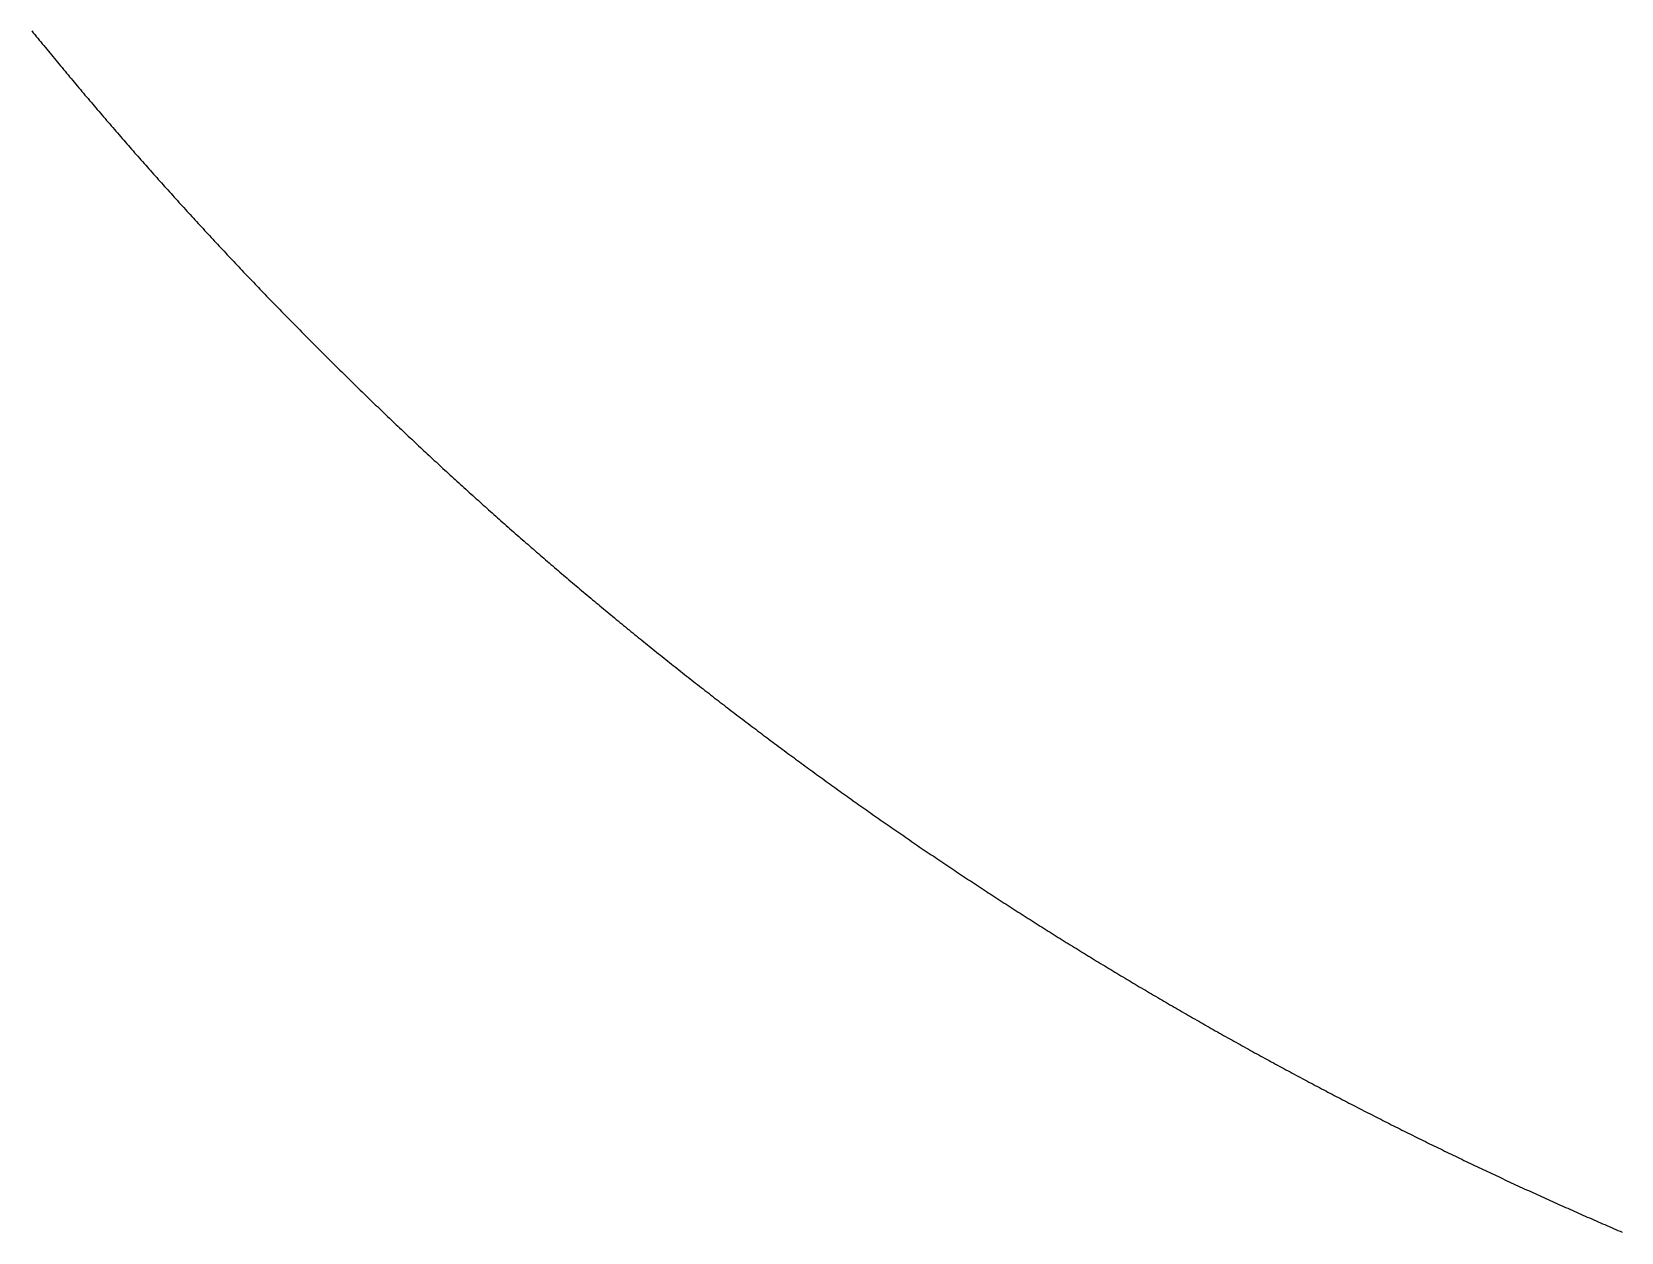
# Model space of a CAD drawing. Extents: x 6805096 to 46905100, y -25788412 to -58651.
# Drawn here: x 8103237 to 8750457, y -20004987 to -19516061 of the extents above; entities that cross this region are included whole.
import ezdxf

# ---------------------------------------------------------------- set-up
doc = ezdxf.new("R2010")
doc.units = 0

msp = doc.modelspace()

# ---------------------------------------------------------------- linework, layer by layer
at = {"layer": 'Layer 1'}
for p, q in [((8103236.597546, -19515684.386991), (8103848.329594, -19516437.367564)), ((8103848.329594, -19516437.367564), (8104460.475156, -19517189.97486)), ((8104460.475156, -19517189.97486), (8105073.034038, -19517942.208729)), ((8105073.034038, -19517942.208729), (8105686.006047, -19518694.069021)), ((8105686.006047, -19518694.069021), (8106299.39099, -19519445.555586)), ((8106299.39099, -19519445.555586), (8106913.188673, -19520196.668275)), ((8106913.188673, -19520196.668275), (8107527.398903, -19520947.406938)), ((8107527.398903, -19520947.406938), (8108142.021486, -19521697.771424)), ((8108142.021486, -19521697.771424), (8108757.05623, -19522447.761584)), ((8108757.05623, -19522447.761584), (8109372.502939, -19523197.377269)), ((8109372.502939, -19523197.377269), (8109988.361422, -19523946.618328)), ((8109988.361422, -19523946.618328), (8110604.631485, -19524695.484612)), ((8110604.631485, -19524695.484612), (8111221.312934, -19525443.97597)), ((8111221.312934, -19525443.97597), (8111838.405576, -19526192.092254)), ((8111838.405576, -19526192.092254), (8112455.909218, -19526939.833313)), ((8112455.909218, -19526939.833313), (8113073.823665, -19527687.198998)), ((8113073.823665, -19527687.198998), (8113692.148726, -19528434.189158)), ((8113692.148726, -19528434.189158), (8114310.884206, -19529180.803644)), ((8114310.884206, -19529180.803644), (8114930.029911, -19529927.042306)), ((8114930.029911, -19529927.042306), (8115549.58565, -19530672.904995)), ((8115549.58565, -19530672.904995), (8116169.551227, -19531418.39156)), ((8116169.551227, -19531418.39156), (8116789.926451, -19532163.501852)), ((8116789.926451, -19532163.501852), (8117410.711127, -19532908.23572)), ((8117410.711127, -19532908.23572), (8118031.905061, -19533652.593016)), ((8118031.905061, -19533652.593016), (8118653.508061, -19534396.573589)), ((8118653.508061, -19534396.573589), (8119275.519934, -19535140.177289)), ((8119275.519934, -19535140.177289), (8119897.940485, -19535883.403968)), ((8119897.940485, -19535883.403968), (8120520.769522, -19536626.253474)), ((8120520.769522, -19536626.253474), (8121144.00685, -19537368.725658)), ((8121144.00685, -19537368.725658), (8121767.652277, -19538110.82037)), ((8121767.652277, -19538110.82037), (8122391.705609, -19538852.537461)), ((8122391.705609, -19538852.537461), (8123016.166653, -19539593.876781)), ((8123016.166653, -19539593.876781), (8123641.035216, -19540334.83818)), ((8123641.035216, -19540334.83818), (8124266.311103, -19541075.421507)), ((8124266.311103, -19541075.421507), (8124891.994122, -19541815.626614)), ((8124891.994122, -19541815.626614), (8125518.084079, -19542555.453351)), ((8125518.084079, -19542555.453351), (8126144.580781, -19543294.901567)), ((8126144.580781, -19543294.901567), (8126771.484034, -19544033.971113)), ((8126771.484034, -19544033.971113), (8127398.793645, -19544772.661839)), ((8127398.793645, -19544772.661839), (8128026.509421, -19545510.973596)), ((8128026.509421, -19545510.973596), (8128654.631168, -19546248.906233)), ((8128654.631168, -19546248.906233), (8129283.158692, -19546986.459601)), ((8129283.158692, -19546986.459601), (8129912.091801, -19547723.63355)), ((8129912.091801, -19547723.63355), (8130541.430301, -19548460.427929)), ((8130541.430301, -19548460.427929), (8131171.173999, -19549196.84259)), ((8131171.173999, -19549196.84259), (8131801.3227, -19549932.877383)), ((8131801.3227, -19549932.877383), (8132431.876213, -19550668.532157)), ((8132431.876213, -19550668.532157), (8133062.834342, -19551403.806764)), ((8133062.834342, -19551403.806764), (8133694.196896, -19552138.701052)), ((8133694.196896, -19552138.701052), (8134325.96368, -19552873.214873)), ((8134325.96368, -19552873.214873), (8134958.134502, -19553607.348076)), ((8134958.134502, -19553607.348076), (8135590.709167, -19554341.100512)), ((8135590.709167, -19554341.100512), (8136223.687483, -19555074.472031)), ((8136223.687483, -19555074.472031), (8136857.069255, -19555807.462483)), ((8136857.069255, -19555807.462483), (8137490.854291, -19556540.071718)), ((8137490.854291, -19556540.071718), (8138125.042398, -19557272.299587)), ((8138125.042398, -19557272.299587), (8138759.633381, -19558004.14594)), ((8138759.633381, -19558004.14594), (8139394.627047, -19558735.610626)), ((8139394.627047, -19558735.610626), (8140030.023203, -19559466.693497)), ((8140030.023203, -19559466.693497), (8140665.821656, -19560197.394402)), ((8140665.821656, -19560197.394402), (8141302.022212, -19560927.713191)), ((8141302.022212, -19560927.713191), (8141938.624678, -19561657.649715)), ((8141938.624678, -19561657.649715), (8142575.62886, -19562387.203824)), ((8142575.62886, -19562387.203824), (8143213.034566, -19563116.375369)), ((8143213.034566, -19563116.375369), (8143850.8416, -19563845.164198)), ((8143850.8416, -19563845.164198), (8144489.049771, -19564573.570163)), ((8144489.049771, -19564573.570163), (8145127.658885, -19565301.593114)), ((8145127.658885, -19565301.593114), (8145766.668748, -19566029.232901)), ((8145766.668748, -19566029.232901), (8146406.079167, -19566756.489374)), ((8146406.079167, -19566756.489374), (8147045.889948, -19567483.362383)), ((8147045.889948, -19567483.362383), (8147686.100899, -19568209.851779)), ((8147686.100899, -19568209.851779), (8148326.711825, -19568935.957412)), ((8148326.711825, -19568935.957412), (8148967.722534, -19569661.679131)), ((8148967.722534, -19569661.679131), (8149609.132831, -19570387.016788)), ((8149609.132831, -19570387.016788), (8150250.942525, -19571111.970232)), ((8150250.942525, -19571111.970232), (8150893.15142, -19571836.539313)), ((8150893.15142, -19571836.539313), (8151535.759324, -19572560.723883)), ((8151535.759324, -19572560.723883), (8152178.766044, -19573284.52379)), ((8152178.766044, -19573284.52379), (8152822.171385, -19574007.938885)), ((8152822.171385, -19574007.938885), (8153465.975155, -19574730.969019)), ((8153465.975155, -19574730.969019), (8154110.177161, -19575453.614041)), ((8154110.177161, -19575453.614041), (8154754.777207, -19576175.873802)), ((8154754.777207, -19576175.873802), (8155399.775103, -19576897.748152)), ((8155399.775103, -19576897.748152), (8156045.170653, -19577619.236941)), ((8156045.170653, -19577619.236941), (8156690.963665, -19578340.34002)), ((8156690.963665, -19578340.34002), (8157337.153945, -19579061.057238)), ((8157337.153945, -19579061.057238), (8157983.741299, -19579781.388446)), ((8157983.741299, -19579781.388446), (8158630.725536, -19580501.333493)), ((8158630.725536, -19580501.333493), (8159278.10646, -19581220.892231)), ((8159278.10646, -19581220.892231), (8159925.883878, -19581940.06451)), ((8159925.883878, -19581940.06451), (8160574.057598, -19582658.850178)), ((8160574.057598, -19582658.850178), (8161222.627425, -19583377.249088)), ((8161222.627425, -19583377.249088), (8161871.593167, -19584095.261089)), ((8161871.593167, -19584095.261089), (8162520.95463, -19584812.88603)), ((8162520.95463, -19584812.88603), (8163170.71162, -19585530.123763)), ((8163170.71162, -19585530.123763), (8163820.863945, -19586246.974138)), ((8163820.863945, -19586246.974138), (8164471.41141, -19586963.437004)), ((8164471.41141, -19586963.437004), (8165122.353823, -19587679.512213)), ((8165122.353823, -19587679.512213), (8165773.690989, -19588395.199613)), ((8165773.690989, -19588395.199613), (8166425.422716, -19589110.499056)), ((8166425.422716, -19589110.499056), (8167077.54881, -19589825.410391)), ((8167077.54881, -19589825.410391), (8167730.069078, -19590539.93347)), ((8167730.069078, -19590539.93347), (8168382.983327, -19591254.068141)), ((8168382.983327, -19591254.068141), (8169036.291362, -19591967.814255)), ((8169036.291362, -19591967.814255), (8169689.992991, -19592681.171663)), ((8169689.992991, -19592681.171663), (8170344.08802, -19593394.140214)), ((8170344.08802, -19593394.140214), (8170998.576256, -19594106.719759)), ((8170998.576256, -19594106.719759), (8171653.457505, -19594818.910148)), ((8171653.457505, -19594818.910148), (8172308.731574, -19595530.711231)), ((8172308.731574, -19595530.711231), (8172964.398269, -19596242.122859)), ((8172964.398269, -19596242.122859), (8173620.457398, -19596953.144881)), ((8173620.457398, -19596953.144881), (8174276.908767, -19597663.777148)), ((8174276.908767, -19597663.777148), (8174933.752181, -19598374.01951)), ((8174933.752181, -19598374.01951), (8175590.987449, -19599083.871817)), ((8175590.987449, -19599083.871817), (8176248.614376, -19599793.33392)), ((8176248.614376, -19599793.33392), (8176906.63277, -19600502.405668)), ((8176906.63277, -19600502.405668), (8177565.042436, -19601211.086911)), ((8177565.042436, -19601211.086911), (8178223.843182, -19601919.377501)), ((8178223.843182, -19601919.377501), (8178883.034813, -19602627.277287)), ((8178883.034813, -19602627.277287), (8179542.617137, -19603334.78612)), ((8179542.617137, -19603334.78612), (8180202.58996, -19604041.903849)), ((8180202.58996, -19604041.903849), (8180862.953089, -19604748.630324)), ((8180862.953089, -19604748.630324), (8181523.706331, -19605454.965397)), ((8181523.706331, -19605454.965397), (8182184.849491, -19606160.908917)), ((8182184.849491, -19606160.908917), (8182846.382377, -19606866.460734)), ((8182846.382377, -19606866.460734), (8183508.304795, -19607571.620699)), ((8183508.304795, -19607571.620699), (8184170.616551, -19608276.388662)), ((8184170.616551, -19608276.388662), (8184833.317453, -19608980.764473)), ((8184833.317453, -19608980.764473), (8185496.407307, -19609684.747981)), ((8185496.407307, -19609684.747981), (8186159.88592, -19610388.339039)), ((8186159.88592, -19610388.339039), (8186823.753098, -19611091.537495)), ((8186823.753098, -19611091.537495), (8187488.008647, -19611794.343199)), ((8187488.008647, -19611794.343199), (8188152.652375, -19612496.756003)), ((8188152.652375, -19612496.756003), (8188817.684087, -19613198.775756)), ((8188817.684087, -19613198.775756), (8189483.103592, -19613900.402308)), ((8189483.103592, -19613900.402308), (8190148.910694, -19614601.63551)), ((8190148.910694, -19614601.63551), (8190815.105201, -19615302.475212)), ((8190815.105201, -19615302.475212), (8191481.68692, -19616002.921263)), ((8191481.68692, -19616002.921263), (8192148.655656, -19616702.973515)), ((8192148.655656, -19616702.973515), (8192816.011217, -19617402.631817)), ((8192816.011217, -19617402.631817), (8193483.753409, -19618101.89602)), ((8193483.753409, -19618101.89602), (8194151.882039, -19618800.765974)), ((8194151.882039, -19618800.765974), (8194820.396913, -19619499.241529)), ((8194820.396913, -19619499.241529), (8195489.297838, -19620197.322535)), ((8195489.297838, -19620197.322535), (8196158.584621, -19620895.008842)), ((8196158.584621, -19620895.008842), (8196828.257068, -19621592.300301)), ((8196828.257068, -19621592.300301), (8197498.314985, -19622289.196761)), ((8197498.314985, -19622289.196761), (8198168.75818, -19622985.698074)), ((8198168.75818, -19622985.698074), (8198839.586459, -19623681.804089)), ((8198839.586459, -19623681.804089), (8199510.799629, -19624377.514656)), ((8199510.799629, -19624377.514656), (8200182.397495, -19625072.829626)), ((8200182.397495, -19625072.829626), (8200854.379865, -19625767.748849)), ((8200854.379865, -19625767.748849), (8201526.746546, -19626462.272175)), ((8201526.746546, -19626462.272175), (8202199.497344, -19627156.399454)), ((8202199.497344, -19627156.399454), (8202872.632065, -19627850.130536)), ((8202872.632065, -19627850.130536), (8203546.150516, -19628543.465273)), ((8203546.150516, -19628543.465273), (8204220.052504, -19629236.403512)), ((8204220.052504, -19629236.403512), (8204894.337835, -19629928.945106)), ((8204894.337835, -19629928.945106), (8205569.006316, -19630621.089904)), ((8205569.006316, -19630621.089904), (8206244.057754, -19631312.837757)), ((8206244.057754, -19631312.837757), (8206919.491955, -19632004.188514)), ((8206919.491955, -19632004.188514), (8207595.308726, -19632695.142026)), ((8207595.308726, -19632695.142026), (8208271.507873, -19633385.698143)), ((8208271.507873, -19633385.698143), (8208948.089203, -19634075.856715)), ((8208948.089203, -19634075.856715), (8209625.052522, -19634765.617593)), ((8209625.052522, -19634765.617593), (8210302.397638, -19635454.980626)), ((8210302.397638, -19635454.980626), (8210980.124356, -19636143.945665)), ((8210980.124356, -19636143.945665), (8211658.232484, -19636832.51256)), ((8211658.232484, -19636832.51256), (8212336.721827, -19637520.681162)), ((8212336.721827, -19637520.681162), (8213015.592194, -19638208.45132)), ((8213015.592194, -19638208.45132), (8213694.843389, -19638895.822884)), ((8213694.843389, -19638895.822884), (8214374.47522, -19639582.795705)), ((8214374.47522, -19639582.795705), (8215054.487493, -19640269.369634)), ((8215054.487493, -19640269.369634), (8215734.880016, -19640955.544519)), ((8215734.880016, -19640955.544519), (8216415.652594, -19641641.320212)), ((8216415.652594, -19641641.320212), (8217096.805034, -19642326.696563)), ((8217096.805034, -19642326.696563), (8217778.337142, -19643011.673421)), ((8217778.337142, -19643011.673421), (8218460.248726, -19643696.250638)), ((8218460.248726, -19643696.250638), (8219142.539592, -19644380.428062)), ((8219142.539592, -19644380.428062), (8219825.209547, -19645064.205545)), ((8219825.209547, -19645064.205545), (8220508.258397, -19645747.582937)), ((8220508.258397, -19645747.582937), (8221191.685948, -19646430.560088)), ((8221191.685948, -19646430.560088), (8221875.492008, -19647113.136847)), ((8221875.492008, -19647113.136847), (8222559.676382, -19647795.313066)), ((8222559.676382, -19647795.313066), (8223244.238879, -19648477.088595)), ((8223244.238879, -19648477.088595), (8223929.179303, -19649158.463283)), ((8223929.179303, -19649158.463283), (8224614.497462, -19649839.436981)), ((8224614.497462, -19649839.436981), (8225300.193162, -19650520.009539)), ((8225300.193162, -19650520.009539), (8225986.266211, -19651200.180807)), ((8225986.266211, -19651200.180807), (8226672.716414, -19651879.950635)), ((8226672.716414, -19651879.950635), (8227359.543578, -19652559.318875)), ((8227359.543578, -19652559.318875), (8228046.747509, -19653238.285375)), ((8228046.747509, -19653238.285375), (8228734.328015, -19653916.849986)), ((8228734.328015, -19653916.849986), (8229422.284902, -19654595.012558)), ((8229422.284902, -19654595.012558), (8230110.617977, -19655272.772942)), ((8230110.617977, -19655272.772942), (8230799.327046, -19655950.130988)), ((8230799.327046, -19655950.130988), (8231488.411915, -19656627.086545)), ((8231488.411915, -19656627.086545), (8232177.872392, -19657303.639464)), ((8232177.872392, -19657303.639464), (8232867.708283, -19657979.789596)), ((8232867.708283, -19657979.789596), (8233557.919394, -19658655.53679)), ((8233557.919394, -19658655.53679), (8234248.505532, -19659330.880897)), ((8234248.505532, -19659330.880897), (8234939.466504, -19660005.821767)), ((8234939.466504, -19660005.821767), (8235630.802117, -19660680.35925)), ((8235630.802117, -19660680.35925), (8236322.512176, -19661354.493196)), ((8236322.512176, -19661354.493196), (8237014.596489, -19662028.223455)), ((8237014.596489, -19662028.223455), (8237707.054862, -19662701.549878)), ((8237707.054862, -19662701.549878), (8238399.887101, -19663374.472315)), ((8238399.887101, -19663374.472315), (8239093.093014, -19664046.990616)), ((8239093.093014, -19664046.990616), (8239786.672407, -19664719.104631)), ((8239786.672407, -19664719.104631), (8240480.625087, -19665390.814211)), ((8240480.625087, -19665390.814211), (8241174.95086, -19666062.119206)), ((8241174.95086, -19666062.119206), (8241869.649532, -19666733.019465)), ((8241869.649532, -19666733.019465), (8242564.720911, -19667403.514839)), ((8242564.720911, -19667403.514839), (8243260.164802, -19668073.605179)), ((8243260.164802, -19668073.605179), (8243955.981013, -19668743.290334)), ((8243955.981013, -19668743.290334), (8244652.169351, -19669412.570155)), ((8244652.169351, -19669412.570155), (8245348.729621, -19670081.444492)), ((8245348.729621, -19670081.444492), (8246045.66163, -19670749.913195)), ((8246045.66163, -19670749.913195), (8246742.965185, -19671417.976114)), ((8246742.965185, -19671417.976114), (8247440.640093, -19672085.633099)), ((8247440.640093, -19672085.633099), (8248138.68616, -19672752.884001)), ((8248138.68616, -19672752.884001), (8248837.103193, -19673419.72867)), ((8248837.103193, -19673419.72867), (8249535.890998, -19674086.166957)), ((8249535.890998, -19674086.166957), (8250235.049382, -19674752.19871)), ((8250235.049382, -19674752.19871), (8250934.578151, -19675417.823781)), ((8250934.578151, -19675417.823781), (8251634.477113, -19676083.04202)), ((8251634.477113, -19676083.04202), (8252334.746073, -19676747.853276)), ((8252334.746073, -19676747.853276), (8253035.384839, -19677412.257401)), ((8253035.384839, -19677412.257401), (8253736.393216, -19678076.254243)), ((8253736.393216, -19678076.254243), (8254437.771012, -19678739.843655)), ((8254437.771012, -19678739.843655), (8255139.518033, -19679403.025485)), ((8255139.518033, -19679403.025485), (8255841.634086, -19680065.799584)), ((8255841.634086, -19680065.799584), (8256544.118978, -19680728.165802)), ((8256544.118978, -19680728.165802), (8257246.972514, -19681390.123989)), ((8257246.972514, -19681390.123989), (8257950.194501, -19682051.673996)), ((8257950.194501, -19682051.673996), (8258653.784747, -19682712.815672)), ((8258653.784747, -19682712.815672), (8259357.743058, -19683373.548869)), ((8259357.743058, -19683373.548869), (8260062.06924, -19684033.873435)), ((8260062.06924, -19684033.873435), (8260766.763099, -19684693.789222)), ((8260766.763099, -19684693.789222), (8261471.824444, -19685353.296079)), ((8261471.824444, -19685353.296079), (8262177.253079, -19686012.393857)), ((8262177.253079, -19686012.393857), (8262883.048812, -19686671.082406)), ((8262883.048812, -19686671.082406), (8263589.21145, -19687329.361576)), ((8263589.21145, -19687329.361576), (8264295.740798, -19687987.231217)), ((8264295.740798, -19687987.231217), (8265002.636664, -19688644.69118)), ((8265002.636664, -19688644.69118), (8265709.898854, -19689301.741315)), ((8265709.898854, -19689301.741315), (8266417.527175, -19689958.381471)), ((8266417.527175, -19689958.381471), (8267125.521433, -19690614.611499)), ((8267125.521433, -19690614.611499), (8267833.881435, -19691270.43125)), ((8267833.881435, -19691270.43125), (8268542.606988, -19691925.840573)), ((8268542.606988, -19691925.840573), (8269251.697897, -19692580.839319)), ((8269251.697897, -19692580.839319), (8269961.153971, -19693235.427338)), ((8269961.153971, -19693235.427338), (8270670.975014, -19693889.60448)), ((8270670.975014, -19693889.60448), (8271381.160835, -19694543.370596)), ((8271381.160835, -19694543.370596), (8272091.711239, -19695196.725534)), ((8272091.711239, -19695196.725534), (8272802.626033, -19695849.669147)), ((8272802.626033, -19695849.669147), (8273513.905024, -19696502.201283)), ((8273513.905024, -19696502.201283), (8274225.548019, -19697154.321794)), ((8274225.548019, -19697154.321794), (8274937.554823, -19697806.030529)), ((8274937.554823, -19697806.030529), (8275649.925244, -19698457.327338)), ((8275649.925244, -19698457.327338), (8276362.659088, -19699108.212072)), ((8276362.659088, -19699108.212072), (8277075.756161, -19699758.684581)), ((8277075.756161, -19699758.684581), (8277789.216271, -19700408.744715)), ((8277789.216271, -19700408.744715), (8278503.039224, -19701058.392325)), ((8278503.039224, -19701058.392325), (8279217.224826, -19701707.62726)), ((8279217.224826, -19701707.62726), (8279931.772885, -19702356.44937)), ((8279931.772885, -19702356.44937), (8280646.683206, -19703004.858507)), ((8280646.683206, -19703004.858507), (8281361.955597, -19703652.85452)), ((8281361.955597, -19703652.85452), (8282077.589863, -19704300.437259)), ((8282077.589863, -19704300.437259), (8282793.585812, -19704947.606574)), ((8282793.585812, -19704947.606574), (8283509.94325, -19705594.362317)), ((8283509.94325, -19705594.362317), (8284226.661984, -19706240.704336)), ((8284226.661984, -19706240.704336), (8284943.74182, -19706886.632482)), ((8284943.74182, -19706886.632482), (8285661.182565, -19707532.146606)), ((8285661.182565, -19707532.146606), (8286378.984025, -19708177.246557)), ((8286378.984025, -19708177.246557), (8287097.146008, -19708821.932186)), ((8287097.146008, -19708821.932186), (8287815.668319, -19709466.203343)), ((8287815.668319, -19709466.203343), (8288534.550766, -19710110.059878)), ((8288534.550766, -19710110.059878), (8289253.793155, -19710753.501641)), ((8289253.793155, -19710753.501641), (8289973.395292, -19711396.528483)), ((8289973.395292, -19711396.528483), (8290693.356984, -19712039.140254)), ((8290693.356984, -19712039.140254), (8291413.678038, -19712681.336803)), ((8291413.678038, -19712681.336803), (8292134.35826, -19713323.117982)), ((8292134.35826, -19713323.117982), (8292855.397457, -19713964.48364)), ((8292855.397457, -19713964.48364), (8293576.795436, -19714605.433627)), ((8293576.795436, -19714605.433627), (8294298.552003, -19715245.967795)), ((8294298.552003, -19715245.967795), (8295020.666964, -19715886.085992)), ((8295020.666964, -19715886.085992), (8295743.140127, -19716525.788069)), ((8295743.140127, -19716525.788069), (8296465.971298, -19717165.073877)), ((8296465.971298, -19717165.073877), (8297189.160283, -19717803.943265)), ((8297189.160283, -19717803.943265), (8297912.70689, -19718442.396084)), ((8297912.70689, -19718442.396084), (8298636.610924, -19719080.432184)), ((8298636.610924, -19719080.432184), (8299360.872192, -19719718.051415)), ((8299360.872192, -19719718.051415), (8300085.490502, -19720355.253628)), ((8300085.490502, -19720355.253628), (8300810.465658, -19720992.038672)), ((8300810.465658, -19720992.038672), (8301535.797469, -19721628.406397)), ((8301535.797469, -19721628.406397), (8302261.485741, -19722264.356655)), ((8302261.485741, -19722264.356655), (8302987.53028, -19722899.889295)), ((8302987.53028, -19722899.889295), (8303713.930893, -19723535.004167)), ((8303713.930893, -19723535.004167), (8304440.687386, -19724169.701122)), ((8304440.687386, -19724169.701122), (8305167.799567, -19724803.980009)), ((8305167.799567, -19724803.980009), (8305895.267241, -19725437.84068)), ((8305895.267241, -19725437.84068), (8306623.090216, -19726071.282983)), ((8306623.090216, -19726071.282983), (8307351.268297, -19726704.30677)), ((8307351.268297, -19726704.30677), (8308079.801292, -19727336.911891)), ((8308079.801292, -19727336.911891), (8308808.689007, -19727969.098195)), ((8308808.689007, -19727969.098195), (8309537.931249, -19728600.865533)), ((8309537.931249, -19728600.865533), (8310267.527824, -19729232.213755)), ((8310267.527824, -19729232.213755), (8310997.478539, -19729863.142712)), ((8310997.478539, -19729863.142712), (8311727.783201, -19730493.652253)), ((8311727.783201, -19730493.652253), (8312458.441615, -19731123.742229)), ((8312458.441615, -19731123.742229), (8313189.45359, -19731753.41249)), ((8313189.45359, -19731753.41249), (8313920.81893, -19732382.662887)), ((8313920.81893, -19732382.662887), (8314652.537444, -19733011.493268)), ((8314652.537444, -19733011.493268), (8315384.608937, -19733639.903485)), ((8315384.608937, -19733639.903485), (8316117.033216, -19734267.893388)), ((8316117.033216, -19734267.893388), (8316849.810088, -19734895.462827)), ((8316849.810088, -19734895.462827), (8317582.939359, -19735522.611652)), ((8317582.939359, -19735522.611652), (8318316.420836, -19736149.339713)), ((8318316.420836, -19736149.339713), (8319050.254326, -19736775.646861)), ((8319050.254326, -19736775.646861), (8319784.439635, -19737401.532946)), ((8319784.439635, -19737401.532946), (8320518.976569, -19738026.997818)), ((8320518.976569, -19738026.997818), (8321253.864936, -19738652.041326)), ((8321253.864936, -19738652.041326), (8321989.104541, -19739276.663323)), ((8321989.104541, -19739276.663323), (8322724.695192, -19739900.863656)), ((8322724.695192, -19739900.863656), (8323460.636696, -19740524.642178)), ((8323460.636696, -19740524.642178), (8324196.928858, -19741147.998738)), ((8324196.928858, -19741147.998738), (8324933.571485, -19741770.933185)), ((8324933.571485, -19741770.933185), (8325670.564384, -19742393.445371)), ((8325670.564384, -19742393.445371), (8326407.907362, -19743015.535146)), ((8326407.907362, -19743015.535146), (8327145.600225, -19743637.20236)), ((8327145.600225, -19743637.20236), (8327883.642779, -19744258.446862)), ((8327883.642779, -19744258.446862), (8328622.034832, -19744879.268504)), ((8328622.034832, -19744879.268504), (8329360.77619, -19745499.667135)), ((8329360.77619, -19745499.667135), (8330099.866659, -19746119.642605)), ((8330099.866659, -19746119.642605), (8330839.306046, -19746739.194766)), ((8330839.306046, -19746739.194766), (8331579.094158, -19747358.323466)), ((8331579.094158, -19747358.323466), (8332319.230802, -19747977.028557)), ((8332319.230802, -19747977.028557), (8333059.715783, -19748595.309888)), ((8333059.715783, -19748595.309888), (8333800.548909, -19749213.167309)), ((8333800.548909, -19749213.167309), (8334541.729985, -19749830.600671)), ((8334541.729985, -19749830.600671), (8335283.25882, -19750447.609825)), ((8335283.25882, -19750447.609825), (8336025.135219, -19751064.194619)), ((8336025.135219, -19751064.194619), (8336767.358989, -19751680.354905)), ((8336767.358989, -19751680.354905), (8337509.929936, -19752296.090533)), ((8337509.929936, -19752296.090533), (8338252.847867, -19752911.401352)), ((8338252.847867, -19752911.401352), (8338996.112589, -19753526.287213)), ((8338996.112589, -19753526.287213), (8339739.723909, -19754140.747967)), ((8339739.723909, -19754140.747967), (8340483.681632, -19754754.783463)), ((8340483.681632, -19754754.783463), (8341227.985566, -19755368.393551)), ((8341227.985566, -19755368.393551), (8341972.635517, -19755981.578082)), ((8341972.635517, -19755981.578082), (8342717.631291, -19756594.336907)), ((8342717.631291, -19756594.336907), (8343462.972696, -19757206.669874)), ((8343462.972696, -19757206.669874), (8344208.659538, -19757818.576835)), ((8344208.659538, -19757818.576835), (8344954.691623, -19758430.057639)), ((8344954.691623, -19758430.057639), (8345701.068759, -19759041.112138)), ((8345701.068759, -19759041.112138), (8346447.790751, -19759651.74018)), ((8346447.790751, -19759651.74018), (8347194.857406, -19760261.941616)), ((8347194.857406, -19760261.941616), (8347942.268532, -19760871.716297)), ((8347942.268532, -19760871.716297), (8348690.023933, -19761481.064073)), ((8348690.023933, -19761481.064073), (8349438.123418, -19762089.984793)), ((8349438.123418, -19762089.984793), (8350186.566793, -19762698.478308)), ((8350186.566793, -19762698.478308), (8350935.353864, -19763306.544469)), ((8350935.353864, -19763306.544469), (8351684.484438, -19763914.183125)), ((8351684.484438, -19763914.183125), (8352433.958321, -19764521.394126)), ((8352433.958321, -19764521.394126), (8353183.77532, -19765128.177324)), ((8353183.77532, -19765128.177324), (8353933.935242, -19765734.532567)), ((8353933.935242, -19765734.532567), (8354684.437894, -19766340.459707)), ((8354684.437894, -19766340.459707), (8355435.283081, -19766945.958593)), ((8355435.283081, -19766945.958593), (8356186.470611, -19767551.029075)), ((8356186.470611, -19767551.029075), (8356938.00029, -19768155.671005)), ((8356938.00029, -19768155.671005), (8357689.871924, -19768759.884231)), ((8357689.871924, -19768759.884231), (8358442.085321, -19769363.668605)), ((8358442.085321, -19769363.668605), (8359194.640287, -19769967.023976)), ((8359194.640287, -19769967.023976), (8359947.536628, -19770569.950195)), ((8359947.536628, -19770569.950195), (8360700.774152, -19771172.447111)), ((8360700.774152, -19771172.447111), (8361454.352664, -19771774.514576)), ((8361454.352664, -19771774.514576), (8362208.271971, -19772376.152439)), ((8362208.271971, -19772376.152439), (8362962.531881, -19772977.36055)), ((8362962.531881, -19772977.36055), (8363717.132198, -19773578.13876)), ((8363717.132198, -19773578.13876), (8364472.072731, -19774178.486918)), ((8364472.072731, -19774178.486918), (8365227.353286, -19774778.404876)), ((8365227.353286, -19774778.404876), (8365982.973669, -19775377.892483)), ((8365982.973669, -19775377.892483), (8366738.933686, -19775976.949589)), ((8366738.933686, -19775976.949589), (8367495.233146, -19776575.576045)), ((8367495.233146, -19776575.576045), (8368251.871853, -19777173.771701)), ((8368251.871853, -19777173.771701), (8369008.849615, -19777771.536407)), ((8369008.849615, -19777771.536407), (8369766.166239, -19778368.870013)), ((8369766.166239, -19778368.870013), (8370523.82153, -19778965.77237)), ((8370523.82153, -19778965.77237), (8371281.815296, -19779562.243327)), ((8371281.815296, -19779562.243327), (8372040.147342, -19780158.282735)), ((8372040.147342, -19780158.282735), (8372798.817477, -19780753.890444)), ((8372798.817477, -19780753.890444), (8373557.825506, -19781349.066304)), ((8373557.825506, -19781349.066304), (8374317.171235, -19781943.810166)), ((8374317.171235, -19781943.810166), (8375076.854473, -19782538.121879)), ((8375076.854473, -19782538.121879), (8375836.875024, -19783132.001294)), ((8375836.875024, -19783132.001294), (8376597.232696, -19783725.448261)), ((8376597.232696, -19783725.448261), (8377357.927295, -19784318.462631)), ((8377357.927295, -19784318.462631), (8378118.958628, -19784911.044253)), ((8378118.958628, -19784911.044253), (8378880.326502, -19785503.192977)), ((8378880.326502, -19785503.192977), (8379642.030723, -19786094.908655)), ((8379642.030723, -19786094.908655), (8380404.071097, -19786686.191135)), ((8380404.071097, -19786686.191135), (8381166.447432, -19787277.040269)), ((8381166.447432, -19787277.040269), (8381929.159534, -19787867.455906)), ((8381929.159534, -19787867.455906), (8382692.207209, -19788457.437897)), ((8382692.207209, -19788457.437897), (8383455.590264, -19789046.986091)), ((8383455.590264, -19789046.986091), (8384219.308506, -19789636.10034)), ((8384219.308506, -19789636.10034), (8384983.361741, -19790224.780493)), ((8384983.361741, -19790224.780493), (8385747.749777, -19790813.0264)), ((8385747.749777, -19790813.0264), (8386512.472418, -19791400.837913)), ((8386512.472418, -19791400.837913), (8387277.529473, -19791988.214879)), ((8387277.529473, -19791988.214879), (8388042.920747, -19792575.157151)), ((8388042.920747, -19792575.157151), (8388808.646048, -19793161.664579)), ((8388808.646048, -19793161.664579), (8389574.705181, -19793747.737011)), ((8389574.705181, -19793747.737011), (8390341.097955, -19794333.3743)), ((8390341.097955, -19794333.3743), (8391107.824174, -19794918.576294)), ((8391107.824174, -19794918.576294), (8391874.883646, -19795503.342844)), ((8391874.883646, -19795503.342844), (8392642.276177, -19796087.673801)), ((8392642.276177, -19796087.673801), (8393410.001574, -19796671.569013)), ((8393410.001574, -19796671.569013), (8394178.059643, -19797255.028333)), ((8394178.059643, -19797255.028333), (8394946.450192, -19797838.05161)), ((8394946.450192, -19797838.05161), (8395715.173026, -19798420.638693)), ((8395715.173026, -19798420.638693), (8396484.227953, -19799002.789434)), ((8396484.227953, -19799002.789434), (8397253.614778, -19799584.503682)), ((8397253.614778, -19799584.503682), (8398023.333309, -19800165.781288)), ((8398023.333309, -19800165.781288), (8398793.383352, -19800746.622102)), ((8398793.383352, -19800746.622102), (8399563.764714, -19801327.025974)), ((8399563.764714, -19801327.025974), (8400334.477201, -19801906.992754)), ((8400334.477201, -19801906.992754), (8401105.52062, -19802486.522293)), ((8401105.52062, -19802486.522293), (8401876.894777, -19803065.61444)), ((8401876.894777, -19803065.61444), (8402648.59948, -19803644.269046)), ((8402648.59948, -19803644.269046), (8403420.634534, -19804222.485961)), ((8403420.634534, -19804222.485961), (8404192.999746, -19804800.265036)), ((8404192.999746, -19804800.265036), (8404965.694924, -19805377.60612)), ((8404965.694924, -19805377.60612), (8405738.719873, -19805954.509064)), ((8405738.719873, -19805954.509064), (8406512.074399, -19806530.973717)), ((8406512.074399, -19806530.973717), (8407285.758311, -19807106.999931)), ((8407285.758311, -19807106.999931), (8408059.771414, -19807682.587555)), ((8408059.771414, -19807682.587555), (8408834.113515, -19808257.736439)), ((8408834.113515, -19808257.736439), (8409608.78442, -19808832.446434)), ((8409608.78442, -19808832.446434), (8410383.783936, -19809406.71739)), ((8410383.783936, -19809406.71739), (8411159.11187, -19809980.549157)), ((8411159.11187, -19809980.549157), (8411934.768029, -19810553.941586)), ((8411934.768029, -19810553.941586), (8412710.752218, -19811126.894525)), ((8412710.752218, -19811126.894525), (8413487.064245, -19811699.407827)), ((8413487.064245, -19811699.407827), (8414263.703915, -19812271.48134)), ((8414263.703915, -19812271.48134), (8415040.671037, -19812843.114916)), ((8415040.671037, -19812843.114916), (8415817.965416, -19813414.308404)), ((8415817.965416, -19813414.308404), (8416595.586858, -19813985.061654)), ((8416595.586858, -19813985.061654), (8417373.535171, -19814555.374517)), ((8417373.535171, -19814555.374517), (8418151.810162, -19815125.246843)), ((8418151.810162, -19815125.246843), (8418930.411635, -19815694.678482)), ((8418930.411635, -19815694.678482), (8419709.3394, -19816263.669284)), ((8419709.3394, -19816263.669284), (8420488.593261, -19816832.219099)), ((8420488.593261, -19816832.219099), (8421268.173025, -19817400.327779)), ((8421268.173025, -19817400.327779), (8422048.0785, -19817967.995172)), ((8422048.0785, -19817967.995172), (8422828.309491, -19818535.22113)), ((8422828.309491, -19818535.22113), (8423608.865806, -19819102.005501)), ((8423608.865806, -19819102.005501), (8424389.74725, -19819668.348138)), ((8424389.74725, -19819668.348138), (8425170.953631, -19820234.248888)), ((8425170.953631, -19820234.248888), (8425952.484755, -19820799.707604)), ((8425952.484755, -19820799.707604), (8426734.340429, -19821364.724135)), ((8426734.340429, -19821364.724135), (8427516.520459, -19821929.298331)), ((8427516.520459, -19821929.298331), (8428299.024652, -19822493.430043)), ((8428299.024652, -19822493.430043), (8429081.852814, -19823057.11912)), ((8429081.852814, -19823057.11912), (8429865.004752, -19823620.365414)), ((8429865.004752, -19823620.365414), (8430648.480273, -19824183.168773)), ((8430648.480273, -19824183.168773), (8431432.279184, -19824745.529049)), ((8431432.279184, -19824745.529049), (8432216.40129, -19825307.446091)), ((8432216.40129, -19825307.446091), (8433000.846399, -19825868.91975)), ((8433000.846399, -19825868.91975), (8433785.614317, -19826429.949876)), ((8433785.614317, -19826429.949876), (8434570.70485, -19826990.536319)), ((8434570.70485, -19826990.536319), (8435356.117806, -19827550.678929)), ((8435356.117806, -19827550.678929), (8436141.852991, -19828110.377557)), ((8436141.852991, -19828110.377557), (8436927.910211, -19828669.632053)), ((8436927.910211, -19828669.632053), (8437714.289273, -19829228.442266)), ((8437714.289273, -19829228.442266), (8438500.989984, -19829786.808048)), ((8438500.989984, -19829786.808048), (8439288.01215, -19830344.729247)), ((8439288.01215, -19830344.729247), (8440075.355578, -19830902.205716)), ((8440075.355578, -19830902.205716), (8440863.020075, -19831459.237303)), ((8440863.020075, -19831459.237303), (8441651.005446, -19832015.823859)), ((8441651.005446, -19832015.823859), (8442439.3115, -19832571.965234)), ((8442439.3115, -19832571.965234), (8443227.938041, -19833127.661278)), ((8443227.938041, -19833127.661278), (8444016.884878, -19833682.911842)), ((8444016.884878, -19833682.911842), (8444806.151815, -19834237.716776)), ((8444806.151815, -19834237.716776), (8445595.738661, -19834792.07593)), ((8445595.738661, -19834792.07593), (8446385.645222, -19835345.989154)), ((8446385.645222, -19835345.989154), (8447175.871304, -19835899.456298)), ((8447175.871304, -19835899.456298), (8447966.416714, -19836452.477212)), ((8447966.416714, -19836452.477212), (8448757.281258, -19837005.051748)), ((8448757.281258, -19837005.051748), (8449548.464744, -19837557.179754)), ((8449548.464744, -19837557.179754), (8450339.966977, -19838108.861081)), ((8450339.966977, -19838108.861081), (8451131.787764, -19838660.09558)), ((8451131.787764, -19838660.09558), (8451923.926912, -19839210.8831)), ((8451923.926912, -19839210.8831), (8452716.384228, -19839761.223492)), ((8452716.384228, -19839761.223492), (8453509.159518, -19840311.116606)), ((8453509.159518, -19840311.116606), (8454302.252588, -19840860.562292)), ((8454302.252588, -19840860.562292), (8455095.663246, -19841409.5604)), ((8455095.663246, -19841409.5604), (8455889.391297, -19841958.110781)), ((8455889.391297, -19841958.110781), (8456683.436549, -19842506.213285)), ((8456683.436549, -19842506.213285), (8457477.798808, -19843053.867762)), ((8457477.798808, -19843053.867762), (8458272.477881, -19843601.074061)), ((8458272.477881, -19843601.074061), (8459067.473574, -19844147.832034)), ((8459067.473574, -19844147.832034), (8459862.785694, -19844694.141531)), ((8459862.785694, -19844694.141531), (8460658.414048, -19845240.002401)), ((8460658.414048, -19845240.002401), (8461454.358441, -19845785.414496)), ((8461454.358441, -19845785.414496), (8462250.618681, -19846330.377664)), ((8462250.618681, -19846330.377664), (8463047.194575, -19846874.891757)), ((8463047.194575, -19846874.891757), (8463844.085928, -19847418.956624)), ((8463844.085928, -19847418.956624), (8464641.292548, -19847962.572116)), ((8464641.292548, -19847962.572116), (8465438.814241, -19848505.738083)), ((8465438.814241, -19848505.738083), (8466236.650813, -19849048.454376)), ((8466236.650813, -19849048.454376), (8467034.802072, -19849590.720843)), ((8467034.802072, -19849590.720843), (8467833.267824, -19850132.537336)), ((8467833.267824, -19850132.537336), (8468632.047875, -19850673.903705)), ((8468632.047875, -19850673.903705), (8469431.142032, -19851214.8198)), ((8469431.142032, -19851214.8198), (8470230.550102, -19851755.285471)), ((8470230.550102, -19851755.285471), (8471030.271891, -19852295.300568)), ((8471030.271891, -19852295.300568), (8471830.307206, -19852834.864942)), ((8471830.307206, -19852834.864942), (8472630.655854, -19853373.978442)), ((8472630.655854, -19853373.978442), (8473431.31764, -19853912.64092)), ((8473431.31764, -19853912.64092), (8474232.292372, -19854450.852225)), ((8474232.292372, -19854450.852225), (8475033.579857, -19854988.612207)), ((8475033.579857, -19854988.612207), (8475835.1799, -19855525.920716)), ((8475835.1799, -19855525.920716), (8476637.092309, -19856062.777604)), ((8476637.092309, -19856062.777604), (8477439.31689, -19856599.182719)), ((8477439.31689, -19856599.182719), (8478241.85345, -19857135.135913)), ((8478241.85345, -19857135.135913), (8479044.701795, -19857670.637035)), ((8479044.701795, -19857670.637035), (8479847.861731, -19858205.685935)), ((8479847.861731, -19858205.685935), (8480651.333066, -19858740.282464)), ((8480651.333066, -19858740.282464), (8481455.115607, -19859274.426472)), ((8481455.115607, -19859274.426472), (8482259.209159, -19859808.11781)), ((8482259.209159, -19859808.11781), (8483063.613529, -19860341.356326)), ((8483063.613529, -19860341.356326), (8483868.328524, -19860874.141873)), ((8483868.328524, -19860874.141873), (8484673.35395, -19861406.474299)), ((8484673.35395, -19861406.474299), (8485478.689615, -19861938.353455)), ((8485478.689615, -19861938.353455), (8486284.335324, -19862469.779191)), ((8486284.335324, -19862469.779191), (8487090.290885, -19863000.751357)), ((8487090.290885, -19863000.751357), (8487896.556103, -19863531.269805)), ((8487896.556103, -19863531.269805), (8488703.130786, -19864061.334382)), ((8488703.130786, -19864061.334382), (8489510.01474, -19864590.944941)), ((8489510.01474, -19864590.944941), (8490317.207772, -19865120.101331)), ((8490317.207772, -19865120.101331), (8491124.709687, -19865648.803403)), ((8491124.709687, -19865648.803403), (8491932.520294, -19866177.051006)), ((8491932.520294, -19866177.051006), (8492740.639398, -19866704.843991)), ((8492740.639398, -19866704.843991), (8493549.066807, -19867232.182207)), ((8493549.066807, -19867232.182207), (8494357.802326, -19867759.065506)), ((8494357.802326, -19867759.065506), (8495166.845762, -19868285.493738)), ((8495166.845762, -19868285.493738), (8495976.196922, -19868811.466752)), ((8495976.196922, -19868811.466752), (8496785.855612, -19869336.984398)), ((8496785.855612, -19869336.984398), (8497595.82164, -19869862.046528)), ((8497595.82164, -19869862.046528), (8498406.094811, -19870386.652991)), ((8498406.094811, -19870386.652991), (8499216.674933, -19870910.803637)), ((8499216.674933, -19870910.803637), (8500027.561811, -19871434.498317)), ((8500027.561811, -19871434.498317), (8500838.755253, -19871957.73688)), ((8500838.755253, -19871957.73688), (8501650.255065, -19872480.519178)), ((8501650.255065, -19872480.519178), (8502462.061053, -19873002.84506)), ((8502462.061053, -19873002.84506), (8503274.173025, -19873524.714376)), ((8503274.173025, -19873524.714376), (8504086.590787, -19874046.126977)), ((8504086.590787, -19874046.126977), (8504899.314145, -19874567.082712)), ((8504899.314145, -19874567.082712), (8505712.342906, -19875087.581433)), ((8505712.342906, -19875087.581433), (8506525.676877, -19875607.622989)), ((8506525.676877, -19875607.622989), (8507339.315864, -19876127.20723)), ((8507339.315864, -19876127.20723), (8508153.259674, -19876646.334007)), ((8508153.259674, -19876646.334007), (8508967.508114, -19877165.003169)), ((8508967.508114, -19877165.003169), (8509782.060989, -19877683.214568)), ((8509782.060989, -19877683.214568), (8510596.918107, -19878200.968053)), ((8510596.918107, -19878200.968053), (8511412.079275, -19878718.263474)), ((8511412.079275, -19878718.263474), (8512227.544298, -19879235.100681)), ((8512227.544298, -19879235.100681), (8513043.312984, -19879751.479526)), ((8513043.312984, -19879751.479526), (8513859.385139, -19880267.399858)), ((8513859.385139, -19880267.399858), (8514675.760569, -19880782.861526)), ((8514675.760569, -19880782.861526), (8515492.439082, -19881297.864382)), ((8515492.439082, -19881297.864382), (8516309.420484, -19881812.408276)), ((8516309.420484, -19881812.408276), (8517126.704581, -19882326.493058)), ((8517126.704581, -19882326.493058), (8517944.29118, -19882840.118577)), ((8517944.29118, -19882840.118577), (8518762.180087, -19883353.284685)), ((8518762.180087, -19883353.284685), (8519580.371111, -19883865.991231)), ((8519580.371111, -19883865.991231), (8520398.864055, -19884378.238066)), ((8520398.864055, -19884378.238066), (8521217.658729, -19884890.02504)), ((8521217.658729, -19884890.02504), (8522036.754937, -19885401.352002)), ((8522036.754937, -19885401.352002), (8522856.152487, -19885912.218804)), ((8522856.152487, -19885912.218804), (8523675.851186, -19886422.625296)), ((8523675.851186, -19886422.625296), (8524495.850839, -19886932.571326)), ((8524495.850839, -19886932.571326), (8525316.151253, -19887442.056747)), ((8525316.151253, -19887442.056747), (8526136.752236, -19887951.081408)), ((8526136.752236, -19887951.081408), (8526957.653594, -19888459.645159)), ((8526957.653594, -19888459.645159), (8527778.855132, -19888967.74785)), ((8527778.855132, -19888967.74785), (8528600.356659, -19889475.389332)), ((8528600.356659, -19889475.389332), (8529422.15798, -19889982.569455)), ((8529422.15798, -19889982.569455), (8530244.258902, -19890489.288069)), ((8530244.258902, -19890489.288069), (8531066.659231, -19890995.545024)), ((8531066.659231, -19890995.545024), (8531889.358775, -19891501.34017)), ((8531889.358775, -19891501.34017), (8532712.35734, -19892006.673358)), ((8532712.35734, -19892006.673358), (8533535.654732, -19892511.544438)), ((8533535.654732, -19892511.544438), (8534359.250758, -19893015.95326)), ((8534359.250758, -19893015.95326), (8535183.145225, -19893519.899674)), ((8535183.145225, -19893519.899674), (8536007.33794, -19894023.383531)), ((8536007.33794, -19894023.383531), (8536831.828708, -19894526.40468)), ((8536831.828708, -19894526.40468), (8537656.617336, -19895028.962972)), ((8537656.617336, -19895028.962972), (8538481.703632, -19895531.058257)), ((8538481.703632, -19895531.058257), (8539307.087401, -19896032.690386)), ((8539307.087401, -19896032.690386), (8540132.76845, -19896533.859207)), ((8540132.76845, -19896533.859207), (8540958.746587, -19897034.564573)), ((8540958.746587, -19897034.564573), (8541785.021616, -19897534.806332)), ((8541785.021616, -19897534.806332), (8542611.593346, -19898034.584335)), ((8542611.593346, -19898034.584335), (8543438.461583, -19898533.898433)), ((8543438.461583, -19898533.898433), (8544265.626132, -19899032.748474)), ((8544265.626132, -19899032.748474), (8545093.086802, -19899531.134311)), ((8545093.086802, -19899531.134311), (8545920.843398, -19900029.055792)), ((8545920.843398, -19900029.055792), (8546748.895727, -19900526.512769)), ((8546748.895727, -19900526.512769), (8547577.243596, -19901023.505091)), ((8547577.243596, -19901023.505091), (8548405.886811, -19901520.032608)), ((8548405.886811, -19901520.032608), (8549234.825179, -19902016.09517)), ((8549234.825179, -19902016.09517), (8550064.058506, -19902511.692629)), ((8550064.058506, -19902511.692629), (8550893.586599, -19903006.824834)), ((8550893.586599, -19903006.824834), (8551723.409265, -19903501.491635)), ((8551723.409265, -19903501.491635), (8552553.526311, -19903995.692882)), ((8552553.526311, -19903995.692882), (8553383.937542, -19904489.428426)), ((8553383.937542, -19904489.428426), (8554214.642765, -19904982.698117)), ((8554214.642765, -19904982.698117), (8555045.641788, -19905475.501805)), ((8555045.641788, -19905475.501805), (8555876.934416, -19905967.83934)), ((8555876.934416, -19905967.83934), (8556708.520457, -19906459.710572)), ((8556708.520457, -19906459.710572), (8557540.399716, -19906951.115353)), ((8557540.399716, -19906951.115353), (8558372.572001, -19907442.053531)), ((8558372.572001, -19907442.053531), (8559205.037118, -19907932.524957)), ((8559205.037118, -19907932.524957), (8560037.794873, -19908422.529481)), ((8560037.794873, -19908422.529481), (8560870.845074, -19908912.066954)), ((8560870.845074, -19908912.066954), (8561704.187527, -19909401.137226)), ((8561704.187527, -19909401.137226), (8562537.822038, -19909889.740146)), ((8562537.822038, -19909889.740146), (8563371.748414, -19910377.875565)), ((8563371.748414, -19910377.875565), (8564205.966462, -19910865.543334)), ((8564205.966462, -19910865.543334), (8565040.475988, -19911352.743302)), ((8565040.475988, -19911352.743302), (8565875.276798, -19911839.47532)), ((8565875.276798, -19911839.47532), (8566710.368701, -19912325.739238)), ((8566710.368701, -19912325.739238), (8567545.751501, -19912811.534905)), ((8567545.751501, -19912811.534905), (8568381.425006, -19913296.862173)), ((8568381.425006, -19913296.862173), (8569217.389022, -19913781.720892)), ((8569217.389022, -19913781.720892), (8570053.643356, -19914266.110911)), ((8570053.643356, -19914266.110911), (8570890.187815, -19914750.032081)), ((8570890.187815, -19914750.032081), (8571727.022205, -19915233.484252)), ((8571727.022205, -19915233.484252), (8572564.146332, -19915716.467274)), ((8572564.146332, -19915716.467274), (8573401.560003, -19916198.980998)), ((8573401.560003, -19916198.980998), (8574239.263026, -19916681.025274)), ((8574239.263026, -19916681.025274), (8575077.255205, -19917162.599951)), ((8575077.255205, -19917162.599951), (8575915.536349, -19917643.70488)), ((8575915.536349, -19917643.70488), (8576754.106264, -19918124.339912)), ((8576754.106264, -19918124.339912), (8577592.964755, -19918604.504896)), ((8577592.964755, -19918604.504896), (8578432.111631, -19919084.199683)), ((8578432.111631, -19919084.199683), (8579271.546697, -19919563.424123)), ((8579271.546697, -19919563.424123), (8580111.26976, -19920042.178066)), ((8580111.26976, -19920042.178066), (8580951.280627, -19920520.461362)), ((8580951.280627, -19920520.461362), (8581791.579104, -19920998.273861)), ((8581791.579104, -19920998.273861), (8582632.164997, -19921475.615414)), ((8582632.164997, -19921475.615414), (8583473.038115, -19921952.485872)), ((8583473.038115, -19921952.485872), (8584314.198262, -19922428.885083)), ((8584314.198262, -19922428.885083), (8585155.645246, -19922904.812898)), ((8585155.645246, -19922904.812898), (8585997.378873, -19923380.269168)), ((8585997.378873, -19923380.269168), (8586839.39895, -19923855.253743)), ((8586839.39895, -19923855.253743), (8587681.705283, -19924329.766472)), ((8587681.705283, -19924329.766472), (8588524.29768, -19924803.807207)), ((8588524.29768, -19924803.807207), (8589367.175946, -19925277.375797)), ((8589367.175946, -19925277.375797), (8590210.339888, -19925750.472092)), ((8590210.339888, -19925750.472092), (8591053.789314, -19926223.095943)), ((8591053.789314, -19926223.095943), (8591897.524028, -19926695.2472)), ((8591897.524028, -19926695.2472), (8592741.543839, -19927166.925713)), ((8592741.543839, -19927166.925713), (8593585.848552, -19927638.131333)), ((8593585.848552, -19927638.131333), (8594430.437975, -19928108.863909)), ((8594430.437975, -19928108.863909), (8595275.311913, -19928579.123291)), ((8595275.311913, -19928579.123291), (8596120.470174, -19929048.90933)), ((8596120.470174, -19929048.90933), (8596965.912564, -19929518.221877)), ((8596965.912564, -19929518.221877), (8597811.63889, -19929987.060781)), ((8597811.63889, -19929987.060781), (8598657.648957, -19930455.425892)), ((8598657.648957, -19930455.425892), (8599503.942574, -19930923.317061)), ((8599503.942574, -19930923.317061), (8600350.519546, -19931390.734138)), ((8600350.519546, -19931390.734138), (8601197.37968, -19931857.676973)), ((8601197.37968, -19931857.676973), (8602044.522783, -19932324.145416)), ((8602044.522783, -19932324.145416), (8602891.948661, -19932790.139318)), ((8602891.948661, -19932790.139318), (8603739.657121, -19933255.658529)), ((8603739.657121, -19933255.658529), (8604587.647969, -19933720.702898)), ((8604587.647969, -19933720.702898), (8605435.921012, -19934185.272277)), ((8605435.921012, -19934185.272277), (8606284.476057, -19934649.366515)), ((8606284.476057, -19934649.366515), (8607133.312911, -19935112.985462)), ((8607133.312911, -19935112.985462), (8607982.431379, -19935576.128969)), ((8607982.431379, -19935576.128969), (8608831.831268, -19936038.796886)), ((8608831.831268, -19936038.796886), (8609681.512386, -19936500.989063)), ((8609681.512386, -19936500.989063), (8610531.474538, -19936962.70535)), ((8610531.474538, -19936962.70535), (8611381.717531, -19937423.945598)), ((8611381.717531, -19937423.945598), (8612232.241172, -19937884.709657)), ((8612232.241172, -19937884.709657), (8613083.045268, -19938344.997376)), ((8613083.045268, -19938344.997376), (8613934.129625, -19938804.808607)), ((8613934.129625, -19938804.808607), (8614785.494049, -19939264.143199)), ((8614785.494049, -19939264.143199), (8615637.138348, -19939723.001002)), ((8615637.138348, -19939723.001002), (8616489.062327, -19940181.381868)), ((8616489.062327, -19940181.381868), (8617341.265794, -19940639.285645)), ((8617341.265794, -19940639.285645), (8618193.748555, -19941096.712184)), ((8618193.748555, -19941096.712184), (8619046.510416, -19941553.661336)), ((8619046.510416, -19941553.661336), (8619899.551185, -19942010.13295)), ((8619899.551185, -19942010.13295), (8620752.870668, -19942466.126876)), ((8620752.870668, -19942466.126876), (8621606.468671, -19942921.642966)), ((8621606.468671, -19942921.642966), (8622460.345001, -19943376.681069)), ((8622460.345001, -19943376.681069), (8623314.499464, -19943831.241035)), ((8623314.499464, -19943831.241035), (8624168.931868, -19944285.322715)), ((8624168.931868, -19944285.322715), (8625023.642019, -19944738.925958)), ((8625023.642019, -19944738.925958), (8625878.629723, -19945192.050615)), ((8625878.629723, -19945192.050615), (8626733.894787, -19945644.696537)), ((8626733.894787, -19945644.696537), (8627589.437018, -19946096.863573)), ((8627589.437018, -19946096.863573), (8628445.256222, -19946548.551573)), ((8628445.256222, -19946548.551573), (8629301.352206, -19946999.760388)), ((8629301.352206, -19946999.760388), (8630157.724777, -19947450.489868)), ((8630157.724777, -19947450.489868), (8631014.37374, -19947900.739863)), ((8631014.37374, -19947900.739863), (8631871.298903, -19948350.510224)), ((8631871.298903, -19948350.510224), (8632728.500072, -19948799.8008)), ((8632728.500072, -19948799.8008), (8633585.977055, -19949248.611441)), ((8633585.977055, -19949248.611441), (8634443.729656, -19949696.941999)), ((8634443.729656, -19949696.941999), (8635301.757684, -19950144.792323)), ((8635301.757684, -19950144.792323), (8636160.060944, -19950592.162263)), ((8636160.060944, -19950592.162263), (8637018.639243, -19951039.05167)), ((8637018.639243, -19951039.05167), (8637877.492389, -19951485.460393)), ((8637877.492389, -19951485.460393), (8638736.620186, -19951931.388283)), ((8638736.620186, -19951931.388283), (8639596.022443, -19952376.835191)), ((8639596.022443, -19952376.835191), (8640455.698965, -19952821.800966)), ((8640455.698965, -19952821.800966), (8641315.64956, -19953266.285458)), ((8641315.64956, -19953266.285458), (8642175.874033, -19953710.288518)), ((8642175.874033, -19953710.288518), (8643036.372192, -19954153.809996)), ((8643036.372192, -19954153.809996), (8643897.143843, -19954596.849742)), ((8643897.143843, -19954596.849742), (8644758.188793, -19955039.407607)), ((8644758.188793, -19955039.407607), (8645619.506847, -19955481.48344)), ((8645619.506847, -19955481.48344), (8646481.097814, -19955923.077092)), ((8646481.097814, -19955923.077092), (8647342.961499, -19956364.188413)), ((8647342.961499, -19956364.188413), (8648205.097709, -19956804.817253)), ((8648205.097709, -19956804.817253), (8649067.506251, -19957244.963462)), ((8649067.506251, -19957244.963462), (8649930.186931, -19957684.626891)), ((8649930.186931, -19957684.626891), (8650793.139555, -19958123.807389)), ((8650793.139555, -19958123.807389), (8651656.363932, -19958562.504808)), ((8651656.363932, -19958562.504808), (8652519.859866, -19959000.718997)), ((8652519.859866, -19959000.718997), (8653383.627165, -19959438.449806)), ((8653383.627165, -19959438.449806), (8654247.665635, -19959875.697086)), ((8654247.665635, -19959875.697086), (8655111.975082, -19960312.460686)), ((8655111.975082, -19960312.460686), (8655976.555315, -19960748.740457)), ((8655976.555315, -19960748.740457), (8656841.406138, -19961184.53625)), ((8656841.406138, -19961184.53625), (8657706.527359, -19961619.847914)), ((8657706.527359, -19961619.847914), (8658571.918784, -19962054.675299)), ((8658571.918784, -19962054.675299), (8659437.58022, -19962489.018256)), ((8659437.58022, -19962489.018256), (8660303.511474, -19962922.876636)), ((8660303.511474, -19962922.876636), (8661169.712351, -19963356.250287)), ((8661169.712351, -19963356.250287), (8662036.182659, -19963789.139061)), ((8662036.182659, -19963789.139061), (8662902.922205, -19964221.542807)), ((8662902.922205, -19964221.542807), (8663769.930794, -19964653.461376)), ((8663769.930794, -19964653.461376), (8664637.208233, -19965084.894618)), ((8664637.208233, -19965084.894618), (8665504.75433, -19965515.842383)), ((8665504.75433, -19965515.842383), (8666372.56889, -19965946.304522)), ((8666372.56889, -19965946.304522), (8667240.65172, -19966376.280884)), ((8667240.65172, -19966376.280884), (8668109.002628, -19966805.77132)), ((8668109.002628, -19966805.77132), (8668977.621418, -19967234.77568)), ((8668977.621418, -19967234.77568), (8669846.507899, -19967663.293814)), ((8669846.507899, -19967663.293814), (8670715.661877, -19968091.325572)), ((8670715.661877, -19968091.325572), (8671585.083157, -19968518.870805)), ((8671585.083157, -19968518.870805), (8672454.771548, -19968945.929363)), ((8672454.771548, -19968945.929363), (8673324.726854, -19969372.501096)), ((8673324.726854, -19969372.501096), (8674194.948884, -19969798.585853)), ((8674194.948884, -19969798.585853), (8675065.437444, -19970224.183487)), ((8675065.437444, -19970224.183487), (8675936.192339, -19970649.293846)), ((8675936.192339, -19970649.293846), (8676807.213378, -19971073.91678)), ((8676807.213378, -19971073.91678), (8677678.500366, -19971498.052141)), ((8677678.500366, -19971498.052141), (8678550.05311, -19971921.699778)), ((8678550.05311, -19971921.699778), (8679421.871416, -19972344.859541)), ((8679421.871416, -19972344.859541), (8680293.955092, -19972767.531281)), ((8680293.955092, -19972767.531281), (8681166.303944, -19973189.714847)), ((8681166.303944, -19973189.714847), (8682038.917778, -19973611.410091)), ((8682038.917778, -19973611.410091), (8682911.796401, -19974032.616862)), ((8682911.796401, -19974032.616862), (8683784.93962, -19974453.33501)), ((8683784.93962, -19974453.33501), (8684658.347241, -19974873.564386)), ((8684658.347241, -19974873.564386), (8685532.01907, -19975293.304839)), ((8685532.01907, -19975293.304839), (8686405.954915, -19975712.556221)), ((8686405.954915, -19975712.556221), (8687280.154583, -19976131.318381)), ((8687280.154583, -19976131.318381), (8688154.617878, -19976549.591169)), ((8688154.617878, -19976549.591169), (8689029.344609, -19976967.374435)), ((8689029.344609, -19976967.374435), (8689904.334582, -19977384.668031)), ((8689904.334582, -19977384.668031), (8690779.587604, -19977801.471805)), ((8690779.587604, -19977801.471805), (8691655.10348, -19978217.785609)), ((8691655.10348, -19978217.785609), (8692530.882018, -19978633.609292)), ((8692530.882018, -19978633.609292), (8693406.923024, -19979048.942705)), ((8693406.923024, -19979048.942705), (8694283.226305, -19979463.785697)), ((8694283.226305, -19979463.785697), (8695159.791667, -19979878.13812)), ((8695159.791667, -19979878.13812), (8696036.618918, -19980291.999823)), ((8696036.618918, -19980291.999823), (8696913.707863, -19980705.370656)), ((8696913.707863, -19980705.370656), (8697791.058309, -19981118.250469)), ((8697791.058309, -19981118.250469), (8698668.670063, -19981530.639114)), ((8698668.670063, -19981530.639114), (8699546.542931, -19981942.53644)), ((8699546.542931, -19981942.53644), (8700424.676721, -19982353.942296)), ((8700424.676721, -19982353.942296), (8701303.071238, -19982764.856534)), ((8701303.071238, -19982764.856534), (8702181.726289, -19983175.279004)), ((8702181.726289, -19983175.279004), (8703060.641681, -19983585.209556)), ((8703060.641681, -19983585.209556), (8703939.817221, -19983994.648039)), ((8703939.817221, -19983994.648039), (8704819.252714, -19984403.594305)), ((8704819.252714, -19984403.594305), (8705698.947969, -19984812.048203)), ((8705698.947969, -19984812.048203), (8706578.90279, -19985220.009584)), ((8706578.90279, -19985220.009584), (8707459.116985, -19985627.478298)), ((8707459.116985, -19985627.478298), (8708339.590361, -19986034.454194)), ((8708339.590361, -19986034.454194), (8709220.322724, -19986440.937124)), ((8709220.322724, -19986440.937124), (8710101.31388, -19986846.926937)), ((8710101.31388, -19986846.926937), (8710982.563636, -19987252.423484)), ((8710982.563636, -19987252.423484), (8711864.0718, -19987657.426615)), ((8711864.0718, -19987657.426615), (8712745.838176, -19988061.93618)), ((8712745.838176, -19988061.93618), (8713627.862573, -19988465.952029)), ((8713627.862573, -19988465.952029), (8714510.144796, -19988869.474012)), ((8714510.144796, -19988869.474012), (8715392.684653, -19989272.50198)), ((8715392.684653, -19989272.50198), (8716275.481949, -19989675.035783)), ((8716275.481949, -19989675.035783), (8717158.536492, -19990077.075271)), ((8717158.536492, -19990077.075271), (8718041.848088, -19990478.620294)), ((8718041.848088, -19990478.620294), (8718925.416543, -19990879.670702)), ((8718925.416543, -19990879.670702), (8719809.241665, -19991280.226346)), ((8719809.241665, -19991280.226346), (8720693.323259, -19991680.287076)), ((8720693.323259, -19991680.287076), (8721577.661133, -19992079.852742)), ((8721577.661133, -19992079.852742), (8722462.255093, -19992478.923195)), ((8722462.255093, -19992478.923195), (8723347.104946, -19992877.498283)), ((8723347.104946, -19992877.498283), (8724232.210497, -19993275.577858)), ((8724232.210497, -19993275.577858), (8725117.571555, -19993673.161771)), ((8725117.571555, -19993673.161771), (8726003.187925, -19994070.24987)), ((8726003.187925, -19994070.24987), (8726889.059414, -19994466.842006)), ((8726889.059414, -19994466.842006), (8727775.185828, -19994862.93803)), ((8727775.185828, -19994862.93803), (8728661.566975, -19995258.537791)), ((8728661.566975, -19995258.537791), (8729548.202661, -19995653.641141)), ((8729548.202661, -19995653.641141), (8730435.092692, -19996048.247928)), ((8730435.092692, -19996048.247928), (8731322.236875, -19996442.358004)), ((8731322.236875, -19996442.358004), (8732209.635016, -19996835.971218)), ((8732209.635016, -19996835.971218), (8733097.286923, -19997229.08742)), ((8733097.286923, -19997229.08742), (8733985.192402, -19997621.706462)), ((8733985.192402, -19997621.706462), (8734873.351259, -19998013.828192)), ((8734873.351259, -19998013.828192), (8735761.763301, -19998405.452462)), ((8735761.763301, -19998405.452462), (8736650.428334, -19998796.579121)), ((8736650.428334, -19998796.579121), (8737539.346166, -19999187.20802)), ((8737539.346166, -19999187.20802), (8738428.516603, -19999577.339009)), ((8738428.516603, -19999577.339009), (8739317.939451, -19999966.971937)), ((8739317.939451, -19999966.971937), (8740207.614517, -20000356.106656)), ((8740207.614517, -20000356.106656), (8741097.541608, -20000744.743016)), ((8741097.541608, -20000744.743016), (8741987.72053, -20001132.880866)), ((8741987.72053, -20001132.880866), (8742878.15109, -20001520.520057)), ((8742878.15109, -20001520.520057), (8743768.833094, -20001907.660439)), ((8743768.833094, -20001907.660439), (8744659.766349, -20002294.301862)), ((8744659.766349, -20002294.301862), (8745550.950662, -20002680.444177)), ((8745550.950662, -20002680.444177), (8746442.385839, -20003066.087233)), ((8746442.385839, -20003066.087233), (8747334.071686, -20003451.230882)), ((8747334.071686, -20003451.230882), (8748226.008012, -20003835.874972)), ((8748226.008012, -20003835.874972), (8749118.194621, -20004220.019354)), ((8749118.194621, -20004220.019354), (8750010.631321, -20004603.663879)), ((8750010.631321, -20004603.663879), (8750903.317918, -20004986.808397))]:
    msp.add_line(p, q, dxfattribs=at)

doc.saveas('drawing.dxf')
